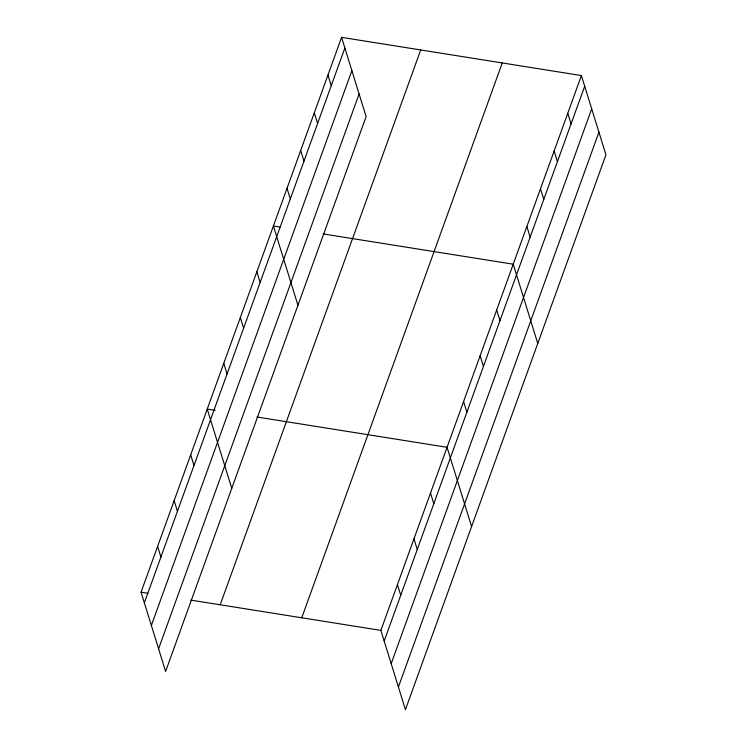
<?xml version="1.0" encoding="UTF-8"?>
<svg xmlns="http://www.w3.org/2000/svg" width="747" height="747" viewBox="0 0 747 747"><rect width="100%" height="100%" fill="white"/><g stroke="black" fill="none" stroke-linecap="round" stroke-linejoin="round"><path stroke-width="1.12" d="M341.575 37.35L366.114 116.607L165.601 671.441L141.062 592.184L341.575 37.35L581.399 75.559L605.938 154.816L405.425 709.65L380.886 630.393L581.399 75.559M144.358 602.82L344.871 47.985M151.37 625.463L351.884 70.629M158.588 648.798L359.102 93.963M220.206 604.79L420.72 49.956M301.751 617.788L502.255 62.953M384.182 641.029L584.696 86.194M391.195 663.672L591.708 108.838M398.412 687.007L598.926 132.172M280.19 227.079L273.402 225.996L297.941 305.252M323.152 233.923L513.226 264.205L537.765 343.461M215.145 410.346L207.236 409.085L231.766 488.342M256.977 417.013L447.061 447.294L471.59 526.551M141.062 592.184L147.85 593.267M190.812 600.112L380.886 630.393M567.767 113.292L571.063 123.927M554.134 151.015L557.421 161.651M540.492 188.748L543.788 199.384M526.859 226.472L530.155 237.116M496.68 309.977L499.976 320.612M480.144 355.749L483.44 366.385M463.598 401.522L466.894 412.167M327.942 75.083L331.238 85.718M314.31 112.806L317.606 123.442M430.515 493.076L433.811 503.711M300.677 150.539L303.964 161.175M413.969 538.848L417.265 549.484M287.035 188.263L290.331 198.907M397.432 584.621L400.719 595.256M256.865 271.768L260.152 282.403M240.319 317.54L243.615 328.176M223.773 363.313L227.069 373.958M190.69 454.858L193.987 465.502M174.154 500.639L177.441 511.275M157.608 546.412L160.904 557.047"/></g></svg>
